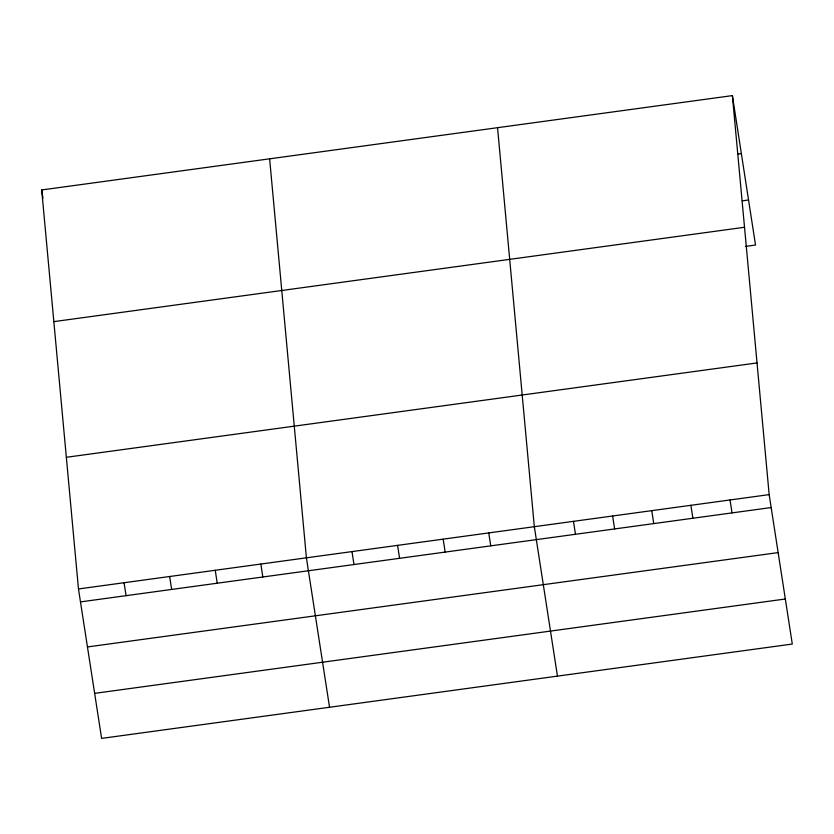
<?xml version="1.0" encoding="UTF-8"?>
<svg xmlns="http://www.w3.org/2000/svg" width="834" height="834" viewBox="0 0 834 834"><rect width="100%" height="100%" fill="white"/><g stroke="black" fill="none" stroke-linecap="round" stroke-linejoin="round"><path stroke-width="1.25" d="M732.388 95.608L769.167 494.614L792.3 644.046L101.612 738.392L78.479 588.96L41.7 189.954L732.388 95.608L755.521 245.04L745.419 246.416M737.569 154.102L741.363 153.581M742.229 200.858L748.546 199.993M53.835 321.632L744.522 227.275M66.345 457.293L757.032 362.936M78.479 588.96L769.167 494.614M80.481 601.898L771.169 507.552M87.455 646.944L778.143 552.598M94.649 693.356L785.326 599M730.031 499.962L732.033 512.9M690.886 505.3L692.887 518.248M651.75 510.648L653.752 523.585M612.615 515.996L614.616 528.933M573.469 521.344L575.481 534.281M557.466 676.124L534.333 526.692L497.554 127.685M488.745 532.916L490.757 545.853M443.167 539.15L445.168 552.087M397.578 545.373L399.58 558.311M351.99 551.597L354.002 564.535M329.545 707.263L306.412 557.831L269.622 158.814M260.823 564.055L262.825 576.992M215.235 570.279L217.236 583.216M169.656 576.513L171.658 589.45M124.068 582.737L126.07 595.674M41.7 189.954L42.972 198.19"/></g></svg>
